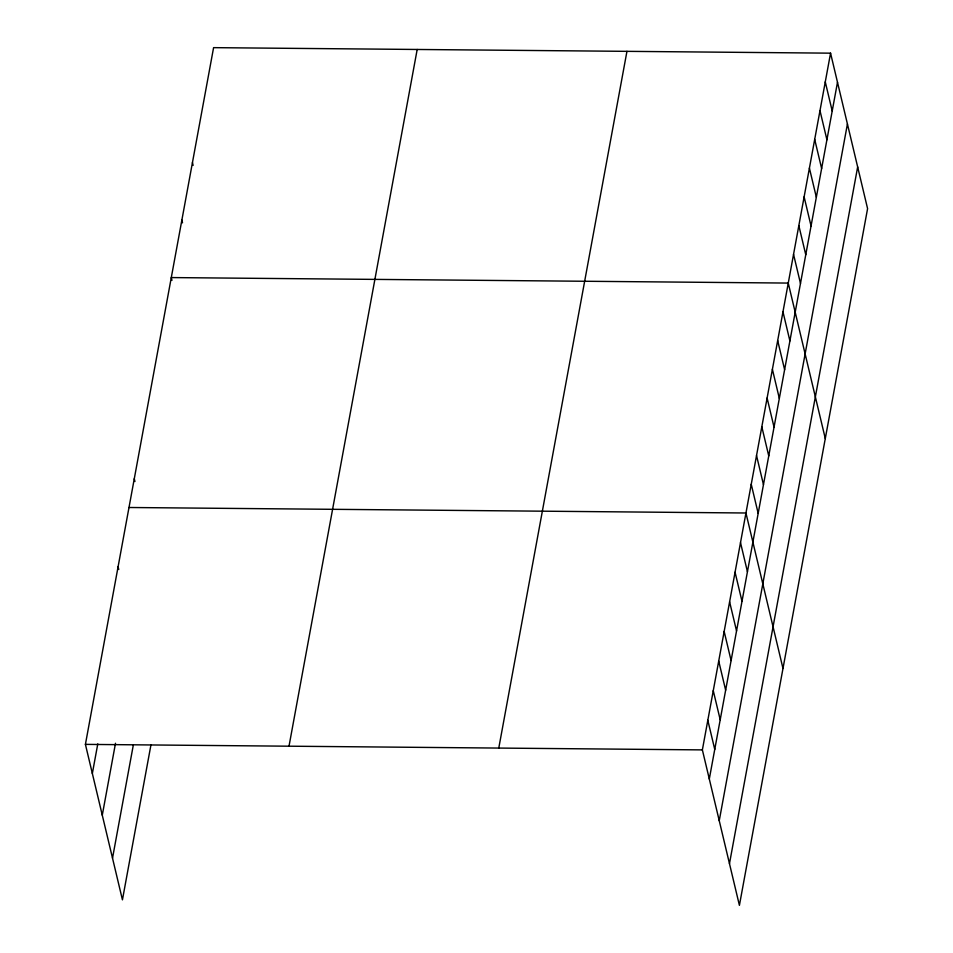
<?xml version="1.0" encoding="UTF-8"?>
<svg xmlns="http://www.w3.org/2000/svg" width="953" height="953" viewBox="0 0 953 953"><rect width="100%" height="100%" fill="white"/><g stroke="black" fill="none" stroke-linecap="round" stroke-linejoin="round"><path stroke-width="1.43" d="M150.979 744.734L122.437 899.835L85.413 744.376L213.591 47.65L830.563 53.165L867.587 208.624L739.409 905.35L702.373 749.892L830.563 53.165M92.346 773.491L97.79 743.876M102.281 815.184L115.504 743.269M112.514 858.141L133.265 745.341M289.009 746.199L417.188 49.473M498.776 748.069L626.955 51.343M709.306 779.006L837.496 82.268M719.241 820.7L847.431 123.961M729.474 863.656L857.664 166.93M128.989 507.496L745.949 513L782.985 668.458M85.413 744.376L702.373 749.892M825.274 81.898L832.207 111.013M819.985 110.643L826.918 139.757M814.696 139.376L821.629 168.49M809.407 168.121L816.34 197.235M804.118 196.866L811.051 225.968M798.828 225.599L805.761 254.713M793.539 254.344L800.484 283.458M825.286 438.535L788.25 283.077L171.29 277.573L171.957 280.349M782.973 311.822L789.906 340.936M777.684 340.566L784.617 369.669M772.395 369.299L779.328 398.414M767.105 398.044L774.039 427.158M761.816 426.789L768.749 455.891M756.527 455.522L763.46 484.636M751.238 484.267L758.171 513.369M740.505 542.614L747.438 571.729M735.061 572.229L741.994 601.331M729.605 601.831L736.55 630.946M724.161 631.446L731.094 660.56M718.717 661.06L725.65 690.175M713.261 690.675L720.206 719.777M707.817 720.277L714.75 749.392M192.446 162.606L193.102 165.381M181.868 220.095L182.523 222.859M134.278 478.751L134.945 481.527M118.101 566.713L118.756 569.489"/></g></svg>
